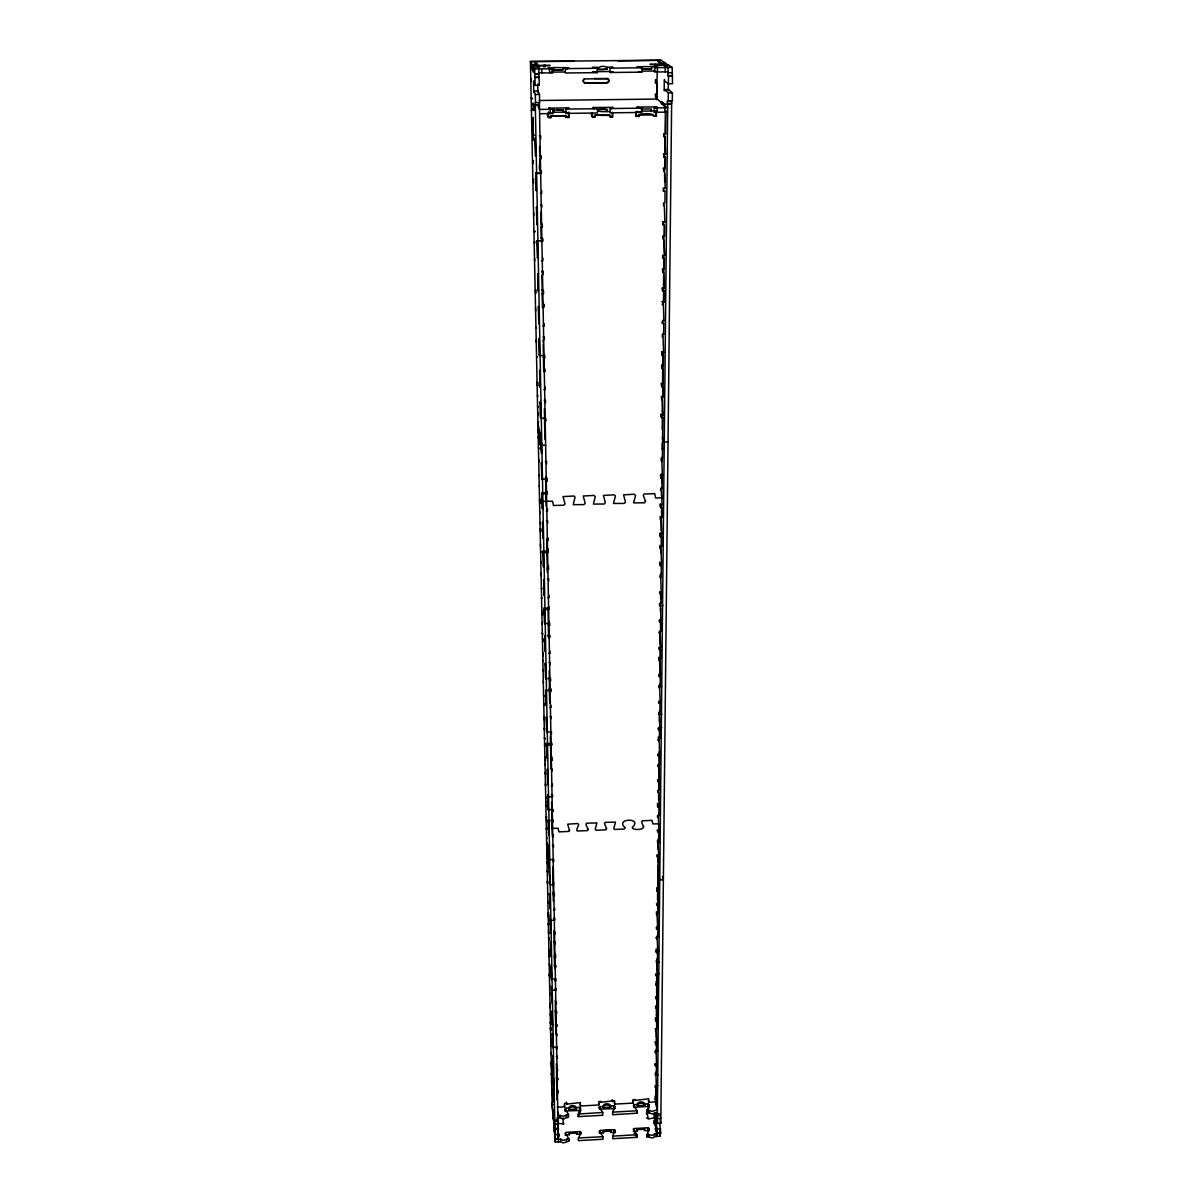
<?xml version="1.0" encoding="UTF-8"?>
<svg xmlns="http://www.w3.org/2000/svg" width="1203" height="1203" viewBox="0 0 1203 1203"><rect width="100%" height="100%" fill="white"/><g stroke="black" fill="none" stroke-linecap="round" stroke-linejoin="round"><path stroke-width="1.5" d="M549.41 876.025L547.185 846.205L547.485 856.837M552.673 1110.414C553.5 1113.482 551.004 1102.91 553.019 1104.685M656.402 110.646L656.357 116.3L653.665 116.33C655.815 112.571 635.515 112.917 638.898 116.511L635.801 116.135L635.816 111.909M614.342 1102.113L614.613 1104.113L632.973 1103.106L632.989 1099.677L635.079 1099.557L635.079 1100.414L648.733 1098.805L648.703 1102.249L656.056 1101.843L655.861 1085.422L655.71 1099.858M636.207 116.556L636.222 112.315M634.161 1130.745L634.176 1128.534L647.74 1127.767L648.853 1128.264L648.868 1130.609M634.252 1106.865L634.267 1104.61L637.41 1104.444A3.699 2.346 0.9 0 1 640.718 1101.903A3.699 2.346 0.9 0 1 644.763 1104.038M638.898 116.511L638.492 114.691M637.004 1136.504L637.004 1134.594L633.229 1129.271L634.176 1128.534M637.109 1112.534L637.109 1110.595L633.319 1105.346L634.267 1104.61M641.575 111.323L641.59 108.105L636.673 107.097L656.928 106.841L654.312 107.954M641.77 68.842L641.785 72.12L638.447 71.563M637.064 1137.331L637.064 1134.73L612.718 1136.143L612.733 1138.7L637.064 1137.331L634.161 1133.136M637.169 1113.331L637.184 1110.745L612.658 1112.143L612.673 1114.73L637.109 1113.181M633.334 1131.421L637.289 1130.895L637.304 1129.617A3.669 2.376 1 0 1 637.379 1128.835M649.079 1104.805L648.312 1103.888L644.763 1104.038L644.763 1105.331L637.41 1105.722L637.41 1104.444M642.041 108.871L641.921 111.142L655.394 110.977M651.65 66.691L651.635 68.857L642.101 68.902L642.658 66.586L657.094 66.706L654.597 67.624L654.552 72L668.056 71.849M657.379 1112.264L652.402 1113.903A2.12 1.353 1.3 0 1 650.267 1113.106L646.973 1112.835L649.079 1104.474M655.68 94.375L655.77 97.172L655.364 94.165M655.785 94.451L657.079 94.435L657.154 82.812L655.424 82.571L655.44 79.834M655.861 82.827L655.876 80.09M656.612 99.714L657.214 72.255M541.801 453.305L541.019 440.403L541.876 445.366L545.681 445.26M648.868 1130.925L644.582 1130.489L644.597 1129.211A3.669 2.376 1 0 0 644.492 1128.835M651.364 111.022L651.364 108.902L641.936 109.022M653.665 116.33L653.244 114.511M657.049 1132.399L657.064 1130.7L657.53 1133.437L660.673 1133.256L660.206 1130.534L660.267 1136.023L654.011 1136.85A2.105 1.368 1.4 0 1 652.191 1137.873L646.793 1136.79L648.883 1128.384M667.635 112.105L654.267 112.27L654.297 107.984L667.68 107.819L662.492 104.571L666.041 104.526M654.943 65.729L654.958 64.135M647.545 1109.692L646.628 1110.098L648.252 1119.061L655.575 1117.452M647.71 1130.309L647.725 1128.083M633.695 1107.331L647.891 1106.444L647.906 1104.189M655.725 67.729L655.725 66.646M656.357 116.3L655.951 112.12M657.154 65.639L667.921 64.691L672.206 67.458L672.507 83.744L668.417 83.804L664.612 81.022C664.221 73.293 663.996 96.556 664.537 89.533L668.552 89.488L672.402 92.872L672.312 101.247L667.605 100.781C664.327 106.872 678.462 102.466 667.575 103.638M649.003 1136.67L649.019 1134.745M649.199 1112.715L649.214 1110.775M657.124 112.24L657.139 109.022M657.439 70.887L657.47 67.624L672.206 67.458M661.815 104.255L661.845 101.473L663.53 104.3L666.191 104.27M653.906 1123.271L653.936 1120.745L654.161 1122.083L655.199 1122.023L655.289 1125.226M663.53 104.3L663.545 102.902L663.815 105.954M655.334 1028.806L655.695 1030.715L655.71 1028.926L656.778 1028.881L656.853 1021.257L655.785 1021.302L655.44 1017.618M660.417 536.794L660.026 533.275L660.417 536.794L661.62 536.764L661.53 546.568L659.906 545.395L660.297 548.914L660.312 546.613M660.688 507.636L660.297 504.147L660.688 507.636L661.906 507.606L661.815 517.561L660.176 516.433L660.567 519.937L660.597 517.606M660.973 478.072L660.582 474.584L660.973 478.072L662.206 478.027L662.101 488.132L660.868 488.162L660.853 490.538L660.432 489.41M661.545 417.621L661.154 414.178L661.545 417.621L662.793 417.591L662.402 458.283L661.154 458.313L661.139 460.719M661.845 386.734L661.439 383.306L661.845 386.734L663.109 386.704L663.003 397.246L661.319 396.328L661.725 399.757L661.74 397.291M661.62 365.186L662.011 368.599L661.62 365.186L663.304 366.058L662.041 366.088M662.146 355.381L661.74 351.968L662.146 355.381L663.409 355.351L663.304 366.058M662.763 291.261L662.342 287.893L662.763 291.261L664.041 291.231L663.936 302.269L662.221 301.517L663.936 302.269M662.522 268.961L662.943 272.299L662.522 268.961L664.251 269.652L662.958 269.667M664.251 269.652L664.372 258.45L662.627 257.773L662.658 255.126M663.394 225.172L662.973 221.863L663.394 225.172L664.703 225.156L664.582 236.525L663.274 236.555L663.259 239.217L662.838 235.893L664.582 236.525M663.47 168.255L663.906 171.518L663.47 168.255L665.259 168.751L663.921 168.766M664.041 157.037L663.605 153.773L664.041 157.037L665.364 157.022L665.259 168.751M663.8 133.638L664.236 136.886L663.8 133.638L665.59 134.074L665.83 110.526M654.748 1119.346L654.748 1118.504M654.778 1113.301L654.793 1112.459L657.53 1133.437M658.086 1074.715L655.274 1074.865L655.289 1073.121L656.342 1073.061L656.417 1065.632L655.349 1065.678L655.364 1063.933M657.951 1050.836L655.124 1050.986L655.47 1052.926L655.5 1051.166L656.552 1051.106L656.627 1043.572L655.56 1043.633L655.59 1041.858M655.785 1021.302L655.8 1019.512M655.545 1006.34L655.906 1008.234L655.921 1006.415L657.003 1006.37L657.079 998.64L655.996 998.701L656.011 996.881M655.77 983.603L656.116 985.452L656.146 983.618L657.229 983.573L657.304 975.753L656.206 975.813L656.236 973.964M659.244 962.25L656.342 962.4L656.357 960.535L657.455 960.49L657.53 952.565L656.432 952.626L656.101 948.941M656.206 937.242L656.567 939.032L656.582 937.152L657.68 937.107L657.755 929.077L656.658 929.137L656.673 927.242M656.883 905.348L656.522 903.588L657.62 903.543L657.921 913.423L657.996 905.303L656.883 905.348L656.898 903.438M656.673 887.739L657.018 891.408L656.658 889.679M657.033 889.483L658.146 889.423L658.477 856.792L657.349 856.837L657.364 854.867M657.605 830.115L657.59 832.1L658.718 832.055L658.627 840.491L657.5 840.551L657.485 842.536L660.492 842.401M657.349 815.965L657.725 817.604L657.74 815.589L658.883 815.544L658.958 806.987L657.83 807.033L657.47 803.393M657.59 790.747L657.966 792.341L657.981 790.311L659.124 790.266L659.214 781.589L658.071 781.634L658.086 779.589M657.83 765.183L658.206 766.747L658.236 764.687L659.379 764.642L659.47 755.845L658.312 755.89L658.342 753.83M658.071 739.289L658.462 740.807L658.477 738.717L659.635 738.672L659.725 729.77L658.567 729.815L658.582 727.71L661.68 727.589M658.838 701.229L658.823 703.364L659.981 703.319L659.891 712.356L658.733 712.402L658.718 714.507L661.815 714.402M661.695 686.296L658.582 686.417L658.973 687.86L658.988 685.71L660.161 685.665L660.252 676.507L659.079 676.552L659.094 674.387M659.244 658.658L659.229 660.838L658.853 657.259L659.244 658.658L660.432 658.612L660.522 649.334L660.116 647.951L658.943 647.996L659.334 649.379L660.522 649.334M659.334 649.379L659.349 647.184M659.094 632.071L659.485 633.44L659.515 631.229L660.688 631.184L660.793 621.771L659.59 621.816L659.62 619.59M662.943 605.545L659.755 605.65L659.77 603.425L660.973 603.38L661.064 593.831L660.658 592.538L659.47 592.583M659.891 591.62L659.861 593.876L661.064 593.831M660.026 577.485L660.041 575.214L661.244 575.169L661.349 565.5L660.943 564.252L659.725 564.282L660.131 565.53L661.349 565.5M660.131 565.53L659.755 562.012M662.327 336.975L662.342 334.434L663.62 334.404L663.725 323.532L662.011 322.735M662.477 320.99L662.447 323.562L663.725 323.532M662.658 302.299L662.627 304.885L662.191 304.103M663.064 258.465L663.094 255.818M663.575 205.638L663.605 202.931L664.913 202.901L665.033 191.352L663.259 190.811L665.033 191.352M663.71 191.367L663.289 188.089M654.928 1135.692L654.943 1133.782L657.154 1133.662L656.522 1129.903L656.492 1132.444M655.169 1124.564L655.199 1122.023M664.793 111.067L664.823 107.864M665.169 71.894L665.199 68.616M658.342 817.378L658.357 815.378L658.853 830.611M659.079 740.822L659.109 738.732L659.62 754.296L658.973 751.725M659.59 688.026L659.62 685.89L660.131 701.68M660.658 578.011L660.688 575.756L661.214 592.011M661.8 461.651L661.815 459.26L662.372 476.012L661.665 474.177M655.515 1126.579L655.47 1123.873L656.267 1131.091M656.236 1046.159L656.282 1041.648L655.214 1041.708L655.56 1043.633M655.424 1019.407L656.492 1019.347L656.778 1028.881M655.996 998.701L655.635 996.821L656.718 996.776L657.003 1006.37M657.229 983.573L656.943 973.904L657.304 975.753M657.033 963.934L657.439 974.52L656.958 959.904L657.049 962.37M657.439 923.513L657.394 914.866M657.996 865.965L658.146 889.423M658.026 862.34L658.101 855.092L656.988 855.153L657.349 856.837M658.161 849.483L658.206 844.461M658.642 799.619L658.582 792.191M658.071 781.634L657.695 780.055L658.838 780.01L659.124 790.266M658.312 755.89L657.936 754.356L659.079 754.311L659.379 764.642M659.635 738.672L659.334 728.251L658.176 728.296L658.567 729.815M659.394 722.266L659.455 716.883M659.891 670.763L659.876 658.928L660.402 674.823L659.74 672.447M660.116 647.951L660.432 658.612M659.59 621.816L659.199 620.477L660.387 620.432L660.688 631.184M660.477 611.259L660.507 608.116M660.597 598.883L660.658 592.538M661.048 553.2L661.079 549.951M659.996 535.591L661.214 535.561L661.53 546.568M661.47 509.771L661.815 517.561M661.59 496.749L661.53 489.004L662.071 505.636M661.725 483.651L661.785 476.929L660.552 476.959M662.251 429.516L662.372 416.599L661.124 416.629M661.424 385.787L662.673 385.757L663.003 397.246M662.883 365.156L662.988 354.464L661.71 354.494M663.5 301.487L663.605 290.464L662.327 290.494M663.815 268.931L663.921 257.743L662.627 257.773M664.086 241.201L664.537 256.028L663.966 238.314M664.131 235.878L664.251 224.525L662.943 224.54M664.657 182.014L664.597 173.548M664.793 168.24L664.913 156.525L663.59 156.54M665.139 133.623L665.349 111.939M666.071 65.894L666.086 63.774L650.026 64.345L657.154 65.097M656.327 1086.339L655.861 1072.189L655.966 1074.58M656.552 1064.52L656.071 1050.294M657.665 951.302L657.184 936.581L657.274 939.062M658.612 855.378L658.116 840.25L658.221 842.792M659.109 805.514L658.597 790.16M659.876 728.161L659.349 712.492L659.47 715.093M660.943 619.996L660.417 603.861M661.5 563.636L660.958 547.245M666.462 65.894L666.477 63.774L660.748 60.15L530.403 61.518L574.267 61.278M667.605 100.781L671.665 100.736L660.793 1123.286L657.635 1123.467L657.229 1114.023L660.387 1113.843M672.597 76L667.86 75.609L667.891 72.721L671.981 72.676M667.906 65.759L667.921 64.691M657.349 1114.7L667.725 103.774M668.041 72.827L668.101 67.503L664.718 65.278M668.236 89.037L668.297 84.18M668.236 101.293L668.312 92.917L664.537 89.533M668.552 89.488L668.221 90.661M668.417 83.804L668.492 76.045M660.673 1133.256L659.785 1123.226M547.17 846.446L548.027 846.31M599.274 1132.76L600.041 1130.444L613.831 1129.662L614.928 1130.158L614.959 1132.519M662.267 443.636L662.372 449.937M610.613 1105.903L610.613 1107.196L603.244 1107.602L603.259 1105.858A3.699 2.361 -0.2 0 1 606.989 1103.768A3.699 2.361 -0.2 0 1 610.613 1105.903L614.538 1105.888L614.913 1108.61M612.718 1136.143L614.959 1130.279M607.53 111.578C587.41 112.751 604.898 104.3 607.53 111.578L610.222 111.548M587.996 828.927L587.229 830.641L577.275 830.987L576.688 829.829L578.763 824.536L577.605 823.514L567.666 824.19L569.53 830.371L568.673 831.438L558.944 831.859L557.981 828.265L552.162 828.401M565.23 1135.301L565.801 1132.399L579.816 1131.557C583.771 1132.414 576.508 1137.812 578.568 1140.624L602.974 1139.256L602.959 1136.7L578.523 1137.963M569.515 830.596L569.425 829.724M563.726 1119.241A3.639 2.346 -1.7 0 0 563.019 1119.226L562.989 1117.963L563.32 1123.888L557.47 1123.256M606.538 828.13L605.771 829.844L596.086 830.265L595.199 829.258L596.944 822.927L586.748 823.153L585.876 824.235L588.087 829.799M542.162 500.222L542.327 501.38L552.493 501.215L553.53 505.486L563.816 505.215L565.034 503.922L563.004 496.583L574.087 496.012L575.064 497.215L573.214 504.659L583.996 504.613L585.214 503.335L583.229 495.997L594.011 495.41L595.259 496.628L593.38 504.072L604.147 504.027L605.365 502.734L603.41 495.41L614.192 494.824L615.425 496.042L613.5 503.471L624.252 503.44L625.485 502.147L623.56 494.839L634.327 494.238L635.545 495.471L633.605 502.884L644.613 502.809L645.47 501.155M539.952 444.854L539.606 432.133L541.365 453.32M531.47 65.428C531.651 71.127 532.222 62.992 531.515 67.473M662.522 497.877L655.635 497.937L654.703 493.681L644.191 493.982L643.244 495.245L645.515 501.305M662.417 876.521L663.139 879.739L659.755 879.889L657.936 871.152L658.658 862.25M603.244 1106.309L599.109 1107.091L602.763 1112.489L602.838 1115.271L578.267 1116.625C576.763 1112.655 584.778 1105.422 576.357 1107.783A3.699 2.361 -1.3 0 0 572.433 1105.647A3.699 2.361 -1.3 0 0 568.974 1108.189C560.027 1106.88 570.162 1112.91 568.418 1117.166L563.29 1118.82A2.12 1.368 -1.7 0 1 561.215 1118.023L557.921 1117.752M646.958 1112.73L649.049 1107.061M533.861 69.639L534.297 72.511L533.861 69.624L533.906 71.789M578.267 1116.519L580.688 1110.805M606.598 828.551L604.447 823.438L605.32 822.356L615.5 822.13L613.741 828.461L614.613 829.453L624.297 829.047L625.034 827.333M625.124 827.754C614.222 818.205 643.364 817.273 632.297 827.438C632.207 830.416 644.492 830.22 643.515 826.536M660.432 823.754L652.928 823.95L652.071 820.356L642.387 820.777L641.515 821.844L643.605 826.957M597.831 69.443C618.162 70.556 600.086 61.939 597.831 69.443L607.395 69.338M566.237 112.105L554.027 112.255L554.012 110.044M647.831 1133.767L646.793 1136.79M562.944 67.654L562.974 69.819L553.38 69.924L554.012 67.548L568.508 67.699L565.32 68.586M614.913 1106.354L612.658 1112.143M642.101 68.902L651.635 68.857M654.282 112.225L656.898 111.097M548.598 108.165L568.944 107.909L565.816 109.067L565.831 113.398L597.485 112.992L597.38 108.661L592.718 107.638L593.966 107.488L612.989 107.368L610.147 108.511L610.132 112.826L641.665 112.435L641.68 108.15L610.116 108.541M599.68 1133.106L603.38 1132.79A3.669 2.391 -0.2 0 1 603.831 1131.437M565.666 1135.015L569.365 1134.7A3.684 2.391 -1.4 0 1 570.808 1132.624M553.41 69.864L562.974 69.819M565.876 113.353L569.034 112.21M610.056 72.466L612.974 71.563M610.026 68.135L641.861 67.789L641.846 72.15L610.026 72.496L610.041 68.105L612.959 67.218L607.38 67.173M556.839 1118.023L560.102 1117.091M537.576 395.486L537.485 396.373L537.696 395.607M539.982 512.207L539.891 513.305L540.102 512.373M542.267 622.898L542.192 624.177L542.373 623.094M543.034 660.116L543.2 661.424M545.245 763.394L545.094 764.913L545.275 763.634M546.583 827.995L546.433 829.604L546.613 828.25M547.275 861.664L547.124 863.318L547.305 861.934M548.463 923.197L548.403 924.912L548.568 923.468M549.2 955.257L549.29 957.002M551.049 1044.535L550.914 1046.415L551.079 1044.836M599.711 1109.136L614.703 1108.564M553.53 1116.429L553.29 1119.001L553.545 1117.061M538.342 436.854L538.342 437.802L538.538 436.96M540.718 551.425L540.703 552.568L540.899 551.576M544.357 728.056L544.357 729.484L544.553 728.251M550.342 1013.949L550.508 1015.753M558.974 1136.534L558.929 1133.993L559.049 1135.361L557.997 1135.421L558.312 1139.196L561.575 1139.482A2.12 1.383 -1.7 0 0 563.651 1140.294L568.718 1138.519L568.778 1141.181L563.696 1142.85A2.12 1.383 -1.7 0 1 561.621 1142.038L555.2 1141.933L553.981 1122.685M568.372 1114.58L563.26 1116.234A2.135 1.368 -1.7 0 1 561.169 1115.437L557.876 1115.151L557.575 1111.722M654.943 1133.782L654.041 1134.294A2.105 1.368 1.4 0 1 652.206 1135.316L646.808 1134.234M565.651 1110.97L580.478 1110.459M566.478 1102.143L566.673 1104.159L580.372 1102.55L580.417 1105.993L598.838 1104.986L598.808 1101.542L600.914 1101.422L600.929 1102.279L614.598 1100.67L614.613 1104.113M557.184 1107.256L564.598 1106.85L564.538 1103.407L566.658 1103.286L566.673 1104.159M568.974 1108.189L568.989 1109.482L576.387 1109.076L576.357 1107.783M578.237 1114.038L602.763 1112.489M646.988 1110.249L650.282 1110.519A2.12 1.353 1.3 0 0 652.417 1111.316L657.409 1109.677L655.064 1096.053M557.966 1120.188L554.733 1119.692L557.966 1120.188L539.365 102.36M558.237 1126.053L558.267 1129L555.094 1129.166L554.763 1121.407L557.936 1121.241L557.906 1119.512M657.214 1115.737L660.372 1115.557M554.989 1124.143L558.177 1123.978L557.936 1121.241M657.68 1118.459L660.838 1118.279M557.305 1127.467L558.357 1127.406M557.365 1128.143L558.403 1128.083L558.523 1129.437L554.312 1129.497L554.763 1135.677L554.718 1134.218L555.53 1135.452M655.304 1122.7L654.267 1122.745L654.492 1124.098M569.365 1134.7L569.35 1133.421L576.688 1133.015L576.703 1134.279L580.432 1134.188M603.38 1132.79L603.38 1131.527L610.688 1131.106L610.703 1132.384L614.853 1132.579M637.304 1129.617L644.597 1129.211M658.041 1128.444L655.259 1128.609L655.485 1129.963L657.319 1129.752M558.448 1139L555.275 1139.181L555.184 1134.594L558.372 1134.414L557.575 1125.226M657.575 1128.88L660.733 1128.7M555.2 1141.933L555.139 1138.805L558.312 1138.639M660.312 1132.91L657.169 1133.091L657.124 1136.203L653.846 1114.053M551.576 1081.241C552.102 1084.324 550.703 1080.309 552.598 1081.226M552.478 1090.956L551.711 1091.001L551.966 1095.226L552.989 1095.166M657.966 1085.572L655.169 1085.723L655.154 1087.467L656.191 1087.407M557.049 1100.023L556.914 1092.775L557.981 1092.73L557.951 1090.986M551.921 1093.527L552.959 1093.467M556.778 1026.385L556.598 1024.475L555.53 1024.52L555.696 1026.445L556.778 1026.385L556.748 1024.58M550.403 1027.933L551.651 1027.873M551.109 1028.565L550.613 1030.354L551.666 1030.294M551.41 1038.851L550.628 1038.896L551.41 1043.061M552.854 1047.227L557.154 1047.001L557.184 1048.775L556.117 1048.836M556.252 1056.384L557.32 1056.324L557.35 1058.099M550.388 986.099L549.681 987.061L550.733 986.971M655.785 981.768L656.868 981.708M555.004 988.655L556.102 988.595L556.132 990.445L551.576 989.994M550.553 993.588L549.831 994.896L549.756 993.618L550.809 993.618M550.688 1003.904L549.906 1003.949L550.102 1007.512M554.433 957.558L555.545 957.513L555.35 955.678L554.252 955.723L554.583 965.498L555.681 965.453L555.711 967.302L555.53 965.468M659.364 950.611L656.071 950.806L656.432 952.626M551.545 979.122L555.921 978.911L555.951 980.761L554.869 980.821M659.124 973.813L655.861 973.964L656.206 975.813M553.56 910.145L554.688 910.085L554.643 908.175M548.824 912.671L548.027 912.716L548.282 916.806L549.35 916.761M548.237 914.942L549.32 914.897M549.034 916.22L548.282 916.806M553.711 918.295L554.824 918.235L554.869 920.145L550.418 920.355L550.703 932.866L550.403 929.859M659.364 913.468L656.432 913.603L656.793 915.378L656.447 911.709M549.47 937.678L548.658 937.708L549.29 940.099M549.26 938.25L548.763 940.129M549.876 876.701L550.282 884.867L553.681 884.701L553.004 878.19M553.094 892.476L554.433 896.115L554.252 894.355M657.214 830.446L658.342 830.401L658.718 832.055M552.222 836.671L553.35 836.611L553.32 834.611M547.53 842.987L546.703 843.017L546.809 845.483L547.906 845.438M552.372 845.138L553.5 845.092L553.545 847.077M547.17 846.762L547.997 846.732M548.342 849.348L546.703 849.423L547.455 856.822M547.651 855.408L546.839 855.438L547.636 859.468M547.049 857.559L548.147 857.513M549.245 859.664L553.771 859.453L553.801 861.423L552.673 861.483M551.29 786.04L552.433 785.98L552.403 783.935M551.44 794.732L552.598 794.687L552.628 796.732L548.027 796.927L548.342 810.175L548.042 807.454M545.771 797.965L545.696 797.078L546.884 797.92M545.861 805.484C546.327 808.356 545.049 804.371 546.974 805.409M548.282 809.634L552.869 809.439L552.899 811.469L551.756 811.514L551.576 809.875L552.718 809.83L552.899 811.469M546.869 816.957L546.042 816.987L546.854 820.987M547.064 820.461L546.297 821.002M548.342 820.611L552.914 820.416L553.094 822.07L553.049 820.055L551.906 820.1L551.756 811.514M550.357 735.815L550.493 742.973L551.666 742.913L551.696 745.018L547.034 745.198L547.35 758.777L547.049 756.191M545.876 744.131L544.538 744.176L545.305 746.071M545.636 756.822L544.794 756.852L545.621 760.777M551.966 760.161L551.786 758.597L550.628 758.642L550.809 760.206L551.966 760.161L551.756 756.522M658.432 701.89L659.59 701.845L659.981 703.319M549.846 707.484L551.019 707.439L550.974 705.304M550.012 716.552L551.185 716.507L551.215 718.627M546.779 732.056L551.455 731.875L551.5 733.98L550.327 734.025M658.101 737.198L659.244 737.153M545.5 743.544L544.658 743.574L544.748 746.086M546.854 743.665L551.515 743.484L551.696 745.018M530.568 61.729L532.538 65.203L550.132 65.488L533.17 66.135L534.673 68.947L535.155 85.323L539.305 85.278L538.854 74.135L534.718 74.18L538.914 74.255L538.824 68.902L537.47 66.646M545.756 678.537L550.493 678.372L550.538 680.537L549.35 680.582L549.169 679.139L550.342 679.093L550.538 680.537M549.335 688.311L549.515 689.77L550.703 689.725L550.733 691.875L550.508 688.266L550.703 689.725M545.831 690.597L550.553 690.417M544.809 696.146L543.681 696.221L544.448 695.484M543.771 704.176C544.237 707.003 542.944 703.184 544.899 704.161M543.35 638.973L542.493 639.004L543.17 641.56M543.064 639.861L542.598 641.575M543.515 653.169L542.643 653.199L542.854 656.627M548.854 653.304L550.042 653.259L549.997 651.064M549.019 662.612L550.207 662.582L550.252 664.763M541.38 588.553L542.252 588.523M547.816 597.59L549.034 597.545L548.989 595.29M547.997 607.169L549.2 607.139L549.245 609.38L544.418 609.545L544.748 623.981L544.448 621.74M544.237 608.207L549.064 608.056L549.245 609.38M541.771 610.688L541.982 612.327L543.154 612.297M542.854 614.071L542.027 614.507L543.2 614.462M544.688 623.53L549.5 623.365L549.545 625.605L548.342 625.635L548.162 624.282L549.35 624.252L549.545 625.605M533.004 69.458L532.538 65.203M546.764 548.914L546.944 550.147L548.177 550.102L548.222 552.418L543.32 552.568L543.651 567.395L543.365 565.29M543.139 551.335L548.027 551.185L548.222 552.418M547.305 569.139L548.523 569.109L548.327 567.846L547.109 567.876L547.365 572.387M547.485 578.869L548.688 578.823L548.733 581.094M532.824 65.188L533.35 70.436M660.282 506.493L661.906 507.606M546.237 511.019L547.47 510.989L547.425 508.628M546.418 521.019L547.651 520.974L547.696 523.32M541.109 528.884L540.222 528.914L540.914 531.515M540.809 530.057L540.312 531.531M546.583 539.079L547.816 539.034L547.997 540.252L546.764 540.282L546.944 550.147M557.32 109.623L563.38 109.924L563.53 112.135M541.906 479.035L546.884 478.899L546.929 481.29L545.681 481.32L545.5 480.208L546.748 480.177L546.929 481.29M542.012 492.824L546.974 492.674L547.154 493.816L542.192 493.952L542.538 509.155L542.237 507.215M540.358 499.305L539.47 499.335L539.726 503.019L540.929 502.974M539.681 500.719L540.869 500.689M540.568 502.628L539.726 503.019M539.636 113.729L553.154 113.548L553.079 109.262L539.561 109.428L538.132 106.375L539.35 106.105M540.854 444.839C537.711 442.253 539.726 432.9 539.53 429.952M539.967 444.012L540.884 443.982M668.026 441.982L664.251 442.087L662.267 437.23M662.432 449.185L663.364 449.155M545.32 461.486L546.568 461.456L546.613 463.877M544.192 400.208L545.47 400.178L545.515 402.659M538.733 412.824L537.816 412.84L538.538 415.501M538.433 414.313L537.921 415.516M540.733 418.253L545.786 418.133L545.831 420.599L544.388 419.621L545.831 420.599M538.764 421.727L537.861 421.742L539.079 429.967M539.53 355.667L544.658 355.547L544.703 358.088L543.245 357.216L544.703 358.088M536.598 357.005L537.515 356.975M537.034 381.892L537.245 383.005L538.478 382.975M538.523 385.396L537.305 385.426L538.162 385.125M543.997 389.607L545.275 389.577L545.23 387.065M538.553 72.676L552.538 73.127L552.463 68.751L534.673 68.947M542.839 326.148L544.132 326.133L544.087 323.547M543.034 337.081L544.327 337.051L544.373 339.607M541.846 272.028L543.154 271.998L543.2 274.645L542.959 271.276L541.651 271.292M536.222 290.269L535.29 290.299L536.012 293.021M535.921 292.118L535.395 293.036M542.237 293.712L543.35 292.915L542.057 292.946L542.448 304.795L543.741 304.765L543.786 307.366L543.561 303.983L542.448 304.795M553.35 67.759L548.012 67.879L552.418 68.736L552.433 72M542.358 238.059L541.049 238.089L542.553 238.72L542.598 241.412L542.553 238.72M537.139 240.841L542.403 240.735M534.222 242.149L534.297 243.247L535.17 242.134M541.636 260.765L542.944 260.75L542.899 258.089M540.403 193.352L541.726 193.337L541.681 190.6M540.613 204.961L541.936 204.946L541.801 207.066M541.019 227.322L542.342 227.292L540.839 226.675L541.23 238.75M535.35 231.683C533.771 231.577 533.395 230.119 534.944 231.397M539.756 158.856C541.576 155.773 538.027 167.548 539.982 170.646L541.32 170.631L541.365 173.397L536.012 173.473L536.403 190.871L536.102 189.924M533.576 160.691L532.613 160.706L533.365 163.503M533.275 162.946L532.718 163.518M535.831 172.946L541.365 173.397M533.801 179.488L532.839 179.503L533.756 182.736M548.237 113.022C545.305 116.661 551.906 120.225 550.989 115.819L565.846 115.623L566.117 117.458L568.824 117.428L568.763 113.172M592.117 112.465C589.139 116.165 595.876 119.623 594.823 115.262L609.635 115.067L609.981 116.886L612.673 116.856L612.658 112.616M550.989 115.819L566.102 116.044M594.823 115.262L609.966 115.473M638.898 115.112L653.68 114.917M548.312 117.262L551.019 117.232M565.876 117.037L568.824 117.428M592.132 116.706L594.838 116.661M609.635 115.067L609.635 116.48L612.673 116.856M635.801 116.135L638.492 116.105M653.229 115.909L655.921 115.879M531.967 129.729L531.756 126.676L532.718 126.661M532.613 127.127L531.756 126.676M533.17 135.187L533.455 140.24L532.974 117.353L533.17 135.187L534.493 135.172M539.335 135.789L540.688 135.774L540.733 138.586M664.251 134.089L665.59 134.074M534.764 77.097L538.914 77.052M667.86 75.609L671.951 75.563M535.004 77.548L539.155 77.503M594.071 78.541L607.019 78.646A2.06 1.955 -87 0 1 608.974 80.691A2.06 1.955 -87 0 1 607.034 82.781L585.154 82.827M607.019 78.646L585.32 78.902A2.06 1.955 -89.4 0 0 583.395 80.977A2.06 1.955 -89.4 0 0 585.365 83.022M606.959 82.706L585.094 82.766A2.06 1.955 -89.5 0 1 584.312 78.812M655.424 82.571L657.154 82.812M535.155 85.323L533.711 82.511C533.395 74.721 533.846 98.15 533.876 91.067L537.936 91.022L539.47 94.451L539.621 102.872L535.26 102.405L554.763 1121.407M533.876 91.067L535.335 94.496L539.47 94.451M668.312 92.917L672.402 92.872M655.349 96.887C657.154 98.225 656.928 94.706 657.064 97.157M532.628 98.661C531.004 98.3 530.643 97.263 532.222 98.526M539.139 100.496L657.319 99.052L661.53 102.616L660.507 102.887M539.425 105.232L535.305 105.278L539.485 105.353M565.786 109.097L597.47 108.706M532.779 109.879C530.854 108.526 531.711 112.45 531.561 110.059M553.981 110.12L563.5 109.999M598.041 109.578L607.515 109.458M617.906 60.902L661.184 60.361M535.305 63.037L536.749 63.218L535.425 63.218M659.289 61.714L657.981 61.729L659.59 61.909M535.816 63.879L537.275 64.06L535.936 64.075M660.567 62.556L659.244 62.571L660.868 62.751M665.665 63.248L660.357 63.308M668.748 65.233L663.364 65.293L665.018 65.473M665.56 65.834L664.206 65.849L665.876 66.045M537.936 67.413L539.305 67.398L533.38 66.691L533.5 72.436L533.35 70.782M538.342 68.105L539.846 68.3L538.478 68.315M597.816 67.278L592.523 67.398L597.199 68.24L597.274 72.631L565.335 72.992L565.29 68.616L597.244 68.27M642.131 66.797L636.868 66.917L641.8 67.759M666.913 66.721L665.56 66.736L667.229 66.932M654.582 67.654L657.47 67.624M551.079 72.12L565.335 71.969M609.71 71.488L592.538 71.744L597.214 72.616M641.56 71.142L655.695 70.977M647.891 1106.444L649.019 1106.925M551.38 1054.52L550.914 1052.67L551.35 1054.219M547.621 872.235L547.154 870.596L547.591 871.964M546.854 838.656L546.764 837.108M545.53 774.266L545.124 772.777L545.576 774.04M543.245 669.981L543.485 671.304M538.057 407.546L537.546 406.614L538.027 407.396M550.748 1024.024L550.282 1022.189L550.718 1023.723M542.718 634.222L542.222 632.928L542.703 634.011M540.448 523.891L539.952 522.764L540.433 523.711M549.38 963.798L549.545 965.543M548.884 933.558L548.418 931.844L548.854 933.272M544.884 739.018L544.388 737.574L544.854 738.777M636.658 111.353L641.605 112.405M541.26 562.959L540.764 561.771L541.23 562.763M548.583 108.195L553.034 109.232L553.049 112.45M548.658 112.465L553.094 113.533M547.395 635.575L549.726 636.252M609.199 1105.542L609.65 1105.798A3.699 2.361 -0.2 0 1 610.613 1107.196M657.274 60.391L661.68 63.293M664.627 170.811L665.214 188.811L664.462 187.879M664.297 204.826L664.868 222.675L664.131 221.638M599.259 1131.166L602.929 1136.594M565.199 1133.061L568.718 1138.519M530.914 78.751L530.974 81.503M537.485 64.406L532.237 64.661L532.343 70.33M534.493 61.684L536.252 64.616M663.605 290.464L664.041 291.231M663.334 303.803L663.906 321.246L663.169 319.878M532.312 68.917L533.47 70.992M663.184 333.562L663.62 334.404M663.018 335.817L663.59 353.111L662.868 351.652M662.988 354.464L663.409 355.351M662.673 385.757L663.109 386.704M533.2 104.45L533.967 106.165M533.215 108.511L534.102 110.526L533.816 104.496L533.846 105.909M662.372 416.599L662.793 417.591M661.981 457.215L662.402 458.283M568.778 1141.181L568.688 1139.061M661.785 476.929L662.206 478.027M539.455 155.413L539.771 156.24L539.53 146.495M661.695 487.02L662.101 488.132M541.32 170.631L541.185 172.856M535.44 155.473L535.741 156.3L535.109 138.044L535.5 155.638M539.786 172.706L540.087 173.593M661.124 530.523L661.244 518.328L661.785 534.839L661.109 532.839M661.214 535.561L661.62 536.764M536.072 173.653L535.771 172.766L536.162 190.104M660.838 573.906L661.244 575.169M533.681 212.886L533.741 215.487M660.567 602.071L660.973 603.38M659.349 604.342L659.755 605.65M660.387 620.432L660.793 621.771M536.733 207.954L536.433 206.946L536.824 224.059M536.764 223.848L537.064 224.901L536.673 207.758M541.034 240.54L541.335 241.653M660.252 676.507L659.861 675.078L658.688 675.124L659.079 676.552M659.77 684.221L660.161 685.665M534.628 258.465L534.688 261.021M537.38 241.728L537.079 240.615L537.47 257.487M659.5 710.868L659.891 712.356M659.334 728.251L659.725 729.77M537.41 257.247L537.711 258.419L537.32 241.502M534.267 70.33L534.297 72.511M659.079 754.311L659.47 755.845M541.936 290.073L542.252 291.352L541.951 274.916M538.027 274.991L537.726 273.758L538.102 290.404M658.838 780.01L659.214 781.589M543.561 303.983L543.741 304.765M542.237 306.329L542.553 307.667M658.958 806.987L658.582 805.363L657.455 805.424L657.83 807.033M535.5 307.788L535.711 310.976M538.042 290.149L538.342 291.427L537.967 274.735M658.507 813.92L658.883 815.544M658.252 838.837L658.627 840.491M538.658 307.742L538.358 306.419L538.733 322.825M658.101 855.092L658.477 856.792M543.124 342.193L543.139 339.923M538.673 322.554L538.974 323.938L538.598 307.472M536.312 339.607L536.418 342.329L536.192 341.306M657.62 903.543L657.996 905.303M539.275 340.013L538.974 338.584L539.35 354.78M657.409 912.972L657.906 927.784L657.289 924.821M544.764 370.449L544.944 371.366L544.899 368.84L543.621 368.87L543.425 358.118M657.755 929.077L657.394 927.302L656.297 927.348L656.658 929.137M543.425 370.178L543.726 371.697M657.319 935.302L657.68 937.107M660.086 1119.482L660.793 1123.286M539.29 354.479L539.591 355.968L539.215 339.727M657.169 950.746L657.53 952.565M657.094 958.656L657.455 960.49M539.891 371.787L539.591 370.268L539.952 386.253M537.245 385.14L537.245 383.005M656.718 996.776L657.079 998.64M539.891 385.937L540.192 387.516L539.831 371.486M656.492 1019.347L656.853 1021.257M656.191 1037.467L656.282 1028.114L656.763 1042.445L656.176 1039.242M540.493 403.11L540.192 401.486L540.553 417.261M656.282 1041.648L656.627 1043.572M656.206 1049.166L656.552 1051.106M656.417 1065.632L656.071 1063.678L655.003 1063.723L655.349 1065.678M538.012 429.14L538.222 432.418M540.493 416.915L540.794 418.599L540.433 402.779M655.034 1098.61L656.492 1107.136M659.71 1132.79L660.267 1136.023M655.74 1112.64L657.635 1123.467M546.884 478.899L546.703 477.786L546.748 480.177M545.606 476.538L545.711 479.305M538.779 459.531L538.884 462.193L538.673 460.884M648.372 1100.249L648.703 1102.249M541.666 464.373L541.38 462.569L541.726 477.922M539.139 476.433L539.064 475.23L539.139 476.388M545.666 492.328L546.147 506.298M646.597 1112.61L646.928 1114.595L646.943 1113.331A3.624 2.331 1.2 0 0 646.342 1113.392M541.666 477.561L541.967 479.411L541.606 464.012M542.252 494.343L541.951 492.448L542.297 507.606M632.673 1101.106L632.973 1103.106M548.177 550.102L547.997 548.869L548.027 551.185M542.824 523.876L542.523 521.891L542.869 536.869M546.748 550.809L547.32 567.275M540.388 544.117L540.598 547.47M542.809 536.463L543.094 538.478L542.764 523.47M543.38 552.989L543.079 550.929L543.425 565.711M541.139 573.184L541.23 575.786L541.019 574.222M543.936 581.696L543.636 579.545L543.967 594.147M549.5 623.365L549.32 622.026L549.35 624.252M543.906 593.711L544.207 595.891L543.876 581.26M549.56 635.891L549.756 637.259L549.711 635.049L548.508 635.094L548.342 625.635M612.237 1099.647L612.507 1101.647M548.312 635.47L548.613 637.77M544.478 609.981L544.177 607.771L544.508 622.177M545.019 637.891L544.718 635.605L545.049 649.831M544.989 649.364L545.275 651.695L544.959 637.425M549.32 689.981L549.756 703.199M545.545 665.409L545.245 663.048L545.576 677.109M598.583 1102.971L598.838 1104.986M543.365 681.033L543.41 683.109M545.515 676.627L545.801 679.018L545.485 664.928M546.072 692.552L545.771 690.116L546.087 703.996M546.042 703.514L546.327 705.981L546.012 692.056M543.951 716.447L544.162 719.905M546.583 719.319L546.297 716.808L546.598 730.537M546.553 730.026L546.839 732.567L546.523 718.808M547.094 745.71L546.794 743.153L547.109 756.702M547.591 771.77L547.305 769.138L547.606 782.521M547.545 781.995L547.846 784.657L547.53 771.243M551.711 819.92L552.237 835.228M545.485 783.529L545.576 786.025L545.53 784.025M548.087 797.469L547.801 794.762L548.102 808.01M580.207 1103.978L580.417 1105.993M545.786 801.363L545.861 802.115M548.583 822.822L548.282 820.07L548.583 833.138M548.463 826.882L548.643 828.551M548.523 832.581L548.824 835.363L548.523 822.266M554.207 892.431L554.388 894.175M549.064 847.844L548.763 845.032L549.064 857.95M549.004 857.393L549.305 860.22L549.004 847.273M553.064 893.829L553.41 901.378M546.583 843.363L546.809 845.483M547.5 881.047L547.591 883.498L547.365 881.333M555.109 942.069L555.29 943.889L555.26 941.994L554.147 942.054L553.997 934.009L555.109 933.949L555.079 932.054M550.012 896.897L549.711 893.979L550.012 906.611M555.5 955.633L555.32 953.799L555.545 957.513M553.951 941.513L554.463 956.295M549.951 906.024L550.237 908.972L549.951 896.31M550.463 920.957L550.177 917.979L550.658 930.972M558.087 1126.94L557.606 1121.617M554.372 964.896L554.673 967.979M550.929 944.701L550.643 941.678L550.929 954.009M550.869 953.408L551.154 956.46L550.869 944.099M556.372 1011.377L556.553 1013.272L556.508 1011.467L555.425 1011.512L555.29 1003.768L556.372 1003.723L556.342 1001.888M555.215 1000.114L555.305 1002.58M564.402 1104.85L564.598 1106.85M548.779 949.317L548.974 952.896M554.748 1125.331L555.094 1129.166M551.38 968.144L551.094 965.062L551.365 977.272M555.23 1010.791L555.726 1025.287M551.32 976.641L551.606 979.753L551.32 967.528M551.831 991.287L551.53 988.159L551.816 1000.219M549.29 973.979L549.5 976.355L549.47 974.535M549.681 987.016L549.651 986.295M551.756 999.588L552.042 1002.746L551.771 990.655M552.267 1014.129L551.982 1010.956L552.252 1022.896M557.575 1078.114L557.756 1080.099L557.726 1078.339L556.658 1078.399L556.523 1070.941L557.591 1070.881L557.56 1069.121M552.192 1022.249L552.478 1025.452L552.207 1013.497M552.703 1036.7L552.418 1033.482L552.688 1045.272M556.448 1077.512L556.944 1091.707M557.981 1092.73L557.801 1090.73L556.748 1090.79L556.914 1092.775M550.403 1027.903L550.613 1030.354M552.628 1044.625L552.914 1047.873L552.643 1036.054M553.124 1058.971L552.839 1055.708L553.109 1067.392M553.049 1066.73L553.335 1070.008L553.064 1058.324M551.124 1062.399L551.335 1064.911L551.305 1063.181M553.545 1080.986L553.26 1077.677L553.53 1089.226M557.606 1131.015L557.921 1136.594M553.47 1088.55L553.756 1091.888L553.5 1080.324M551.966 1095.226L552.673 1093.632M555.184 1134.594L553.575 1110.745L553.711 1117.542M555.275 1139.181L555.049 1136.414L555.139 1138.805M551.966 1103.181L553.29 1119.001M554.057 1126.294L552.914 1112.083L552.989 1115.452M543.651 695.56L543.681 696.221M541.982 612.327L542.027 614.507M530.403 61.518L552.117 1105.106M537.696 84.06L537.846 92.195M535.335 94.496L535.5 102.932M553.801 1118.038L553.816 1118.88M553.921 1124.098L553.936 1124.94M554.042 1125.437L554.102 1128.835M553.26 1098.534L553.335 1101.963L552.463 1089.121L552.583 1093.181M553.2 1099.783L553.215 1100.64M533.305 104.706L533.17 103.052L533.275 108.631M531.846 66.03L531.891 68.15M543.576 65.323L543.606 66.917M541.756 69.969L541.816 73.248M560.132 1115.677L560.162 1117.632M560.538 1139.076L560.583 1141M541.109 158.841L540.869 155.563L540.914 158.33M542.297 224.6L542.342 227.292M543.545 293.682L543.305 290.299L543.35 292.915M547.154 493.816L547.109 491.441L545.876 491.471L545.681 481.32M547.951 537.921L547.997 540.252M548.523 569.109L548.297 565.545L548.327 567.846M552.162 771.048L552.132 768.973L550.974 769.033L550.809 760.206M556.914 1034.039L556.959 1035.828M542.102 223.969L542.147 226.66M558.177 1123.978L558.267 1129M558.372 1134.414L558.357 1141.752M558.222 1136.234L558.252 1137.948M540.733 212.044L541.034 224.841M543.17 343.998L543.44 355.877M544.357 408.674L544.583 418.494M544.568 420.629L544.914 439.2M548.102 609.861L548.357 623.861M549.169 670.688L549.365 678.898M549.35 680.582L549.515 689.77M550.598 745.574L550.839 758.642M551.591 802.281L551.771 810.04M552.779 866.942L553.275 894.22M553.997 930.806L554.027 932.701M555.696 1026.445L555.846 1034.084M556.387 1063.678L556.553 1069.843M537.936 91.022L537.967 92.436M568.312 1114.384L568.342 1116.324M551.2 116.225L551.23 117.653M549.56 68.782L549.606 72.06M550.192 109.293L550.252 112.526M566.132 1114.7L566.162 1116.64M566.523 1139.376L566.553 1141.301M549.23 67.804L549.26 69.428M565.801 1108.369L565.831 1110.625M566.192 1132.64L566.222 1134.865M564.808 1109.422L564.839 1111.031M548.418 112.014L548.523 117.683M563.59 1123.391L563.606 1124.339M563.425 1122.64L563.44 1123.903M544.989 64.887L545.019 67.007M567.064 68.15L567.079 69.233M579.53 1107.933L579.56 1110.189M579.816 1131.557L579.846 1133.797M580.658 1108.234L580.673 1109.843M580.944 1132.504L580.959 1133.782M568.523 112.766L568.568 117.007M595.139 115.668L595.139 117.082M593.966 107.488L593.981 109.097M600.086 1106.489L600.102 1108.745M600.222 1130.745L600.237 1132.97M599.109 1107.542L599.124 1108.504M592.417 112.871L592.447 117.112M612.312 112.21L612.327 116.435M611.575 107.804L611.575 108.871M613.771 1106.053L613.771 1108.309M613.831 1129.662L613.831 1131.888M606.688 78.406A2.06 1.94 -87 0 1 608.643 80.436A2.06 1.94 -87 0 1 606.718 82.526M604.763 1130.73A3.669 2.391 -0.2 0 1 606.733 1130.203M607.455 1130.218A3.669 2.391 -0.2 0 1 610.703 1132.384M603.38 1131.527A3.669 2.391 -0.2 0 1 603.38 1131.046M610.297 1130.218A3.669 2.391 -0.2 0 1 610.688 1131.106M569.35 1133.421A3.684 2.391 -1.4 0 1 569.47 1132.64M576.598 1132.624A3.684 2.391 -1.4 0 1 576.688 1133.015M575.455 1132.655A3.684 2.391 -1.4 0 1 576.703 1134.279M647.695 1117.978A3.624 2.331 1.2 0 1 646.492 1117.903M637.289 1130.895A3.669 2.391 1 0 1 638.101 1129.151M643.259 1128.865A3.669 2.391 1 0 1 644.582 1130.489M637.41 1105.722A3.699 2.361 0.9 0 1 637.951 1104.249L638.327 1103.948A3.699 2.361 0.9 0 1 642.222 1103.301A3.699 2.361 0.9 0 1 644.763 1105.331M603.244 1107.602A3.699 2.361 -0.2 0 1 605.184 1105.331A3.699 2.361 -0.2 0 1 609.199 1105.542M568.989 1109.482A3.699 2.361 -1.3 0 1 569.62 1107.993L570.011 1107.692A3.699 2.361 -1.3 0 1 573.951 1107.046A3.699 2.361 -1.3 0 1 576.387 1109.076M536.884 367.892L536.884 367.892M539.335 486.313L539.245 485.501L539.29 486.343M541.651 598.583L541.576 597.696L541.651 598.583M656.417 1015.121L656.988 1020.084L656.507 1005.663L656.417 1015.121M656.643 992.505L657.214 997.452L656.733 982.926L656.643 992.505M657.545 899.137L658.131 903.964L657.635 889.047L657.545 899.137M658.748 775.394L659.364 780.07L658.853 764.627L658.748 775.394M660.026 643.109L660.673 647.605L660.146 631.59L660.026 643.109M662.282 411.366L662.973 415.471L662.402 398.449L662.282 411.366M662.582 380.479L663.274 384.524L662.718 367.366L662.582 380.479M663.515 285.021L664.221 288.885L663.65 271.307L663.515 285.021M664.808 150.826L665.545 154.42L664.958 136.255L664.808 150.826M547.696 893.664L547.771 894.806L547.696 893.603M547.936 902.882L547.861 901.964L547.906 902.867M551.425 1073.858L551.5 1075.076L551.425 1073.813M551.53 1063.572L552.027 1079.046L551.53 1063.572M538.478 447.757L538.914 448.749L538.568 447.772M535.997 327.457L536.433 328.239L536.177 327.472M554.357 1130.955L554.312 1129.692L554.357 1130.955"/></g></svg>
